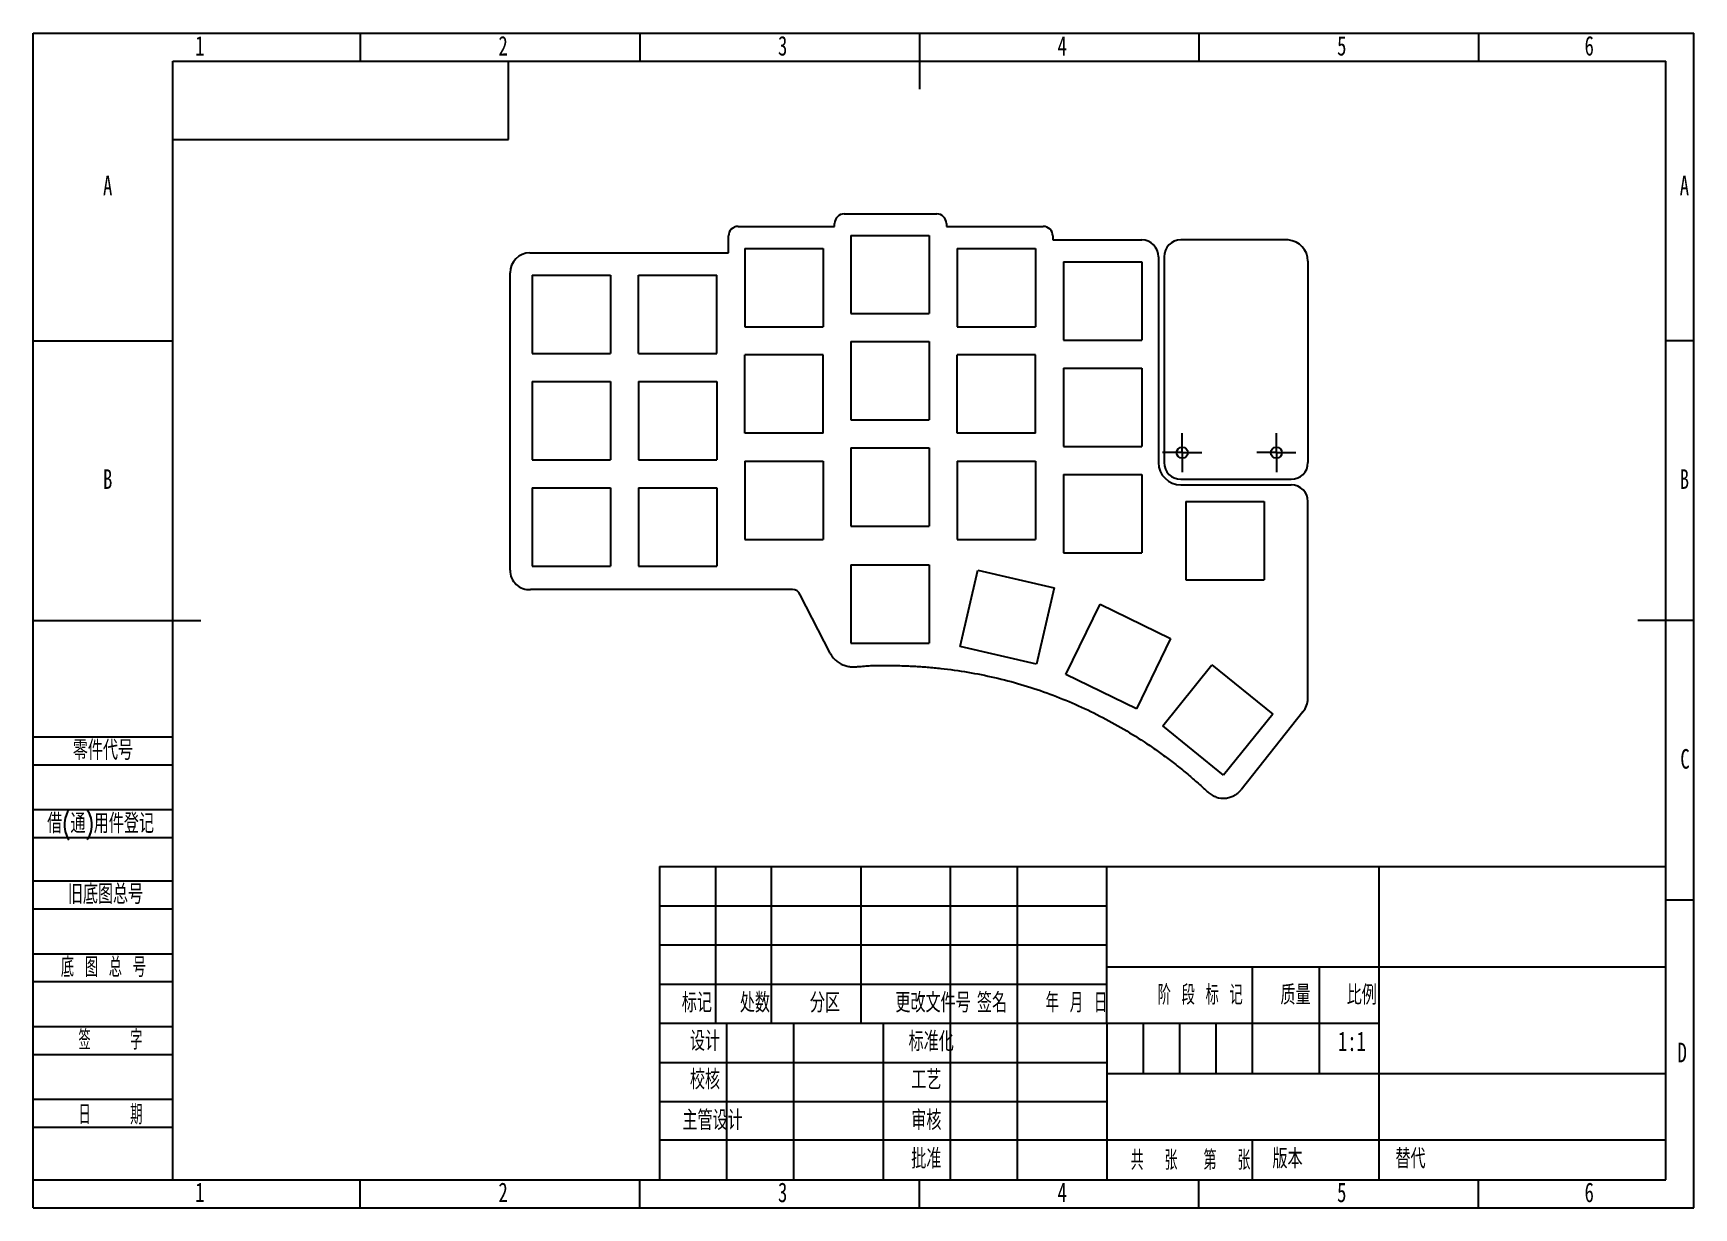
# Model space of a CAD drawing. Header units: millimetres. Extents: x 0 to 297, y 0 to 210.
import ezdxf

# ---------------------------------------------------------------- set-up
doc = ezdxf.new("R2010")
doc.units = ezdxf.units.MM
doc.layers.add('图框', color=7, linetype='Continuous')
doc.layers.add('粗实线层', color=7, linetype='Continuous', lineweight=25)
doc.styles.add('SLDTEXTSTYLE0', font='TXT', dxfattribs={"width": 0.7, "bigfont": 'bigfont'})
doc.styles.add('SLDTEXTSTYLE1', font='TXT', dxfattribs={"width": 0.6, "bigfont": 'bigfont'})
doc.styles.add('SLDTEXTSTYLE2', font='TXT', dxfattribs={"width": 0.614286, "bigfont": 'bigfont'})
doc.styles.add('SLDTEXTSTYLE3', font='TXT', dxfattribs={"width": 0.62, "bigfont": 'bigfont'})
doc.styles.add('SLDTEXTSTYLE4', font='TXT', dxfattribs={"width": 0.566667, "bigfont": 'bigfont'})
doc.styles.add('SLDTEXTSTYLE5', font='TXT', dxfattribs={"width": 0.7})

# ---------------------------------------------------------------- blocks, each defined once
blk = doc.blocks.new('SW_CENTERMARKSYMBOL_0')
at = {"layer": '图框', "color": 0}
for p, q in [((0, 2.5), (0, 3.5)), ((-2.5, 0), (-3.5, 0)), ((0, 0), (-2.5, 0)), ((0, 0), (0, 2.5)), ((0, 0), (0, -2.5)), ((0, 0), (2.5, 0)), ((2.5, 0), (3.5, 0)), ((0, -2.5), (0, -3.5))]:
    blk.add_line(p, q, dxfattribs=at)
blk = doc.blocks.new('SW_CENTERMARKSYMBOL_1')
at = {"layer": '图框', "color": 0}
for p, q in [((0, 2.5), (0, 3.5)), ((-2.5, 0), (-3.5, 0)), ((0, 0), (-2.5, 0)), ((0, 0), (0, 2.5)), ((0, 0), (0, -2.5)), ((0, 0), (2.5, 0)), ((2.5, 0), (3.5, 0)), ((0, -2.5), (0, -3.5))]:
    blk.add_line(p, q, dxfattribs=at)
blk = doc.blocks.new('SW_CENTERMARKSYMBOL_2')
at = {"layer": '图框', "color": 0}
for p, q in [((0, 2.5), (0, 3.5)), ((-2.5, 0), (-3.5, 0)), ((0, 0), (-2.5, 0)), ((0, 0), (0, 2.5)), ((0, 0), (0, -2.5)), ((0, 0), (2.5, 0)), ((2.5, 0), (3.5, 0)), ((0, -2.5), (0, -3.5))]:
    blk.add_line(p, q, dxfattribs=at)
blk = doc.blocks.new('SW_CENTERMARKSYMBOL_3')
at = {"layer": '图框', "color": 0}
for p, q in [((0, 2.5), (0, 3.5)), ((-2.5, 0), (-3.5, 0)), ((0, 0), (-2.5, 0)), ((0, 0), (0, 2.5)), ((0, 0), (0, -2.5)), ((0, 0), (2.5, 0)), ((2.5, 0), (3.5, 0)), ((0, -2.5), (0, -3.5))]:
    blk.add_line(p, q, dxfattribs=at)

msp = doc.modelspace()

# ---------------------------------------------------------------- linework, layer by layer
at = {"color": 7, "linetype": 'Continuous', "lineweight": 25}
for p, q in [((126.06, 175.46), (143.33, 175.46)), ((143.33, 175.46), (143.33, 175.99)), ((145.04, 177.71), (161.62, 177.71)), ((163.33, 175.99), (163.33, 175.47)), ((163.33, 175.47), (180.65, 175.47)), ((124.35, 170.74), (124.35, 173.75)), ((146.26, 173.86), (146.26, 159.86)), ((146.26, 173.86), (160.26, 173.86)), ((160.26, 173.86), (160.26, 159.86)), ((182.36, 173.75), (182.36, 173.04)), ((182.36, 173.04), (198.26, 173.04)), ((224.48, 173.04), (205.26, 173.04)), ((88.82, 170.74), (124.35, 170.74)), ((127.26, 171.49), (127.26, 157.49)), ((127.26, 171.49), (141.26, 171.49)), ((141.26, 171.49), (141.26, 157.49)), ((165.26, 171.49), (165.26, 157.49)), ((165.26, 171.49), (179.26, 171.49)), ((179.26, 171.49), (179.26, 157.49)), ((201.26, 170.04), (201.26, 133.25)), ((202.26, 170.04), (202.26, 133.25)), ((85.29, 113.97), (85.29, 167.17)), ((89.26, 166.74), (89.26, 152.74)), ((89.26, 166.74), (103.26, 166.74)), ((103.26, 166.74), (103.26, 152.74)), ((108.26, 166.74), (122.26, 166.74)), ((108.26, 152.74), (108.26, 166.74)), ((122.26, 152.74), (122.26, 166.74)), ((184.26, 169.11), (184.26, 155.11)), ((184.26, 169.11), (198.26, 169.11)), ((198.26, 169.11), (198.26, 155.11)), ((228, 169.26), (228, 133.25)), ((127.26, 157.49), (141.26, 157.49)), ((146.26, 159.86), (160.26, 159.86)), ((165.26, 157.49), (179.26, 157.49)), ((146.26, 154.86), (146.26, 140.86)), ((146.26, 154.86), (160.26, 154.86)), ((160.26, 154.86), (160.26, 140.86)), ((184.26, 155.11), (198.26, 155.11)), ((89.26, 152.74), (103.26, 152.74)), ((108.26, 152.74), (122.26, 152.74)), ((141.26, 152.49), (127.26, 152.49)), ((127.26, 138.49), (127.26, 152.49)), ((141.26, 138.49), (141.26, 152.49)), ((179.26, 152.49), (165.26, 152.49)), ((165.26, 138.49), (165.26, 152.49)), ((179.26, 138.49), (179.26, 152.49)), ((184.26, 150.11), (184.26, 136.11)), ((184.26, 150.11), (198.26, 150.11)), ((198.26, 150.11), (198.26, 136.11)), ((89.26, 147.74), (89.26, 133.74)), ((89.26, 147.74), (103.26, 147.74)), ((103.26, 147.74), (103.26, 133.74)), ((108.26, 147.74), (108.26, 133.74)), ((108.26, 147.74), (122.26, 147.74)), ((122.26, 147.74), (122.26, 133.74)), ((146.26, 140.86), (160.26, 140.86)), ((141.26, 138.49), (127.26, 138.49)), ((179.26, 138.49), (165.26, 138.49)), ((89.26, 133.74), (103.26, 133.74)), ((108.26, 133.74), (122.26, 133.74)), ((146.26, 135.86), (146.26, 121.86)), ((146.26, 135.86), (160.26, 135.86)), ((160.26, 135.86), (160.26, 121.86)), ((184.26, 136.11), (198.26, 136.11)), ((127.26, 133.49), (127.26, 119.49)), ((127.26, 133.49), (141.26, 133.49)), ((141.26, 133.49), (141.26, 119.49)), ((165.26, 133.49), (165.26, 119.49)), ((165.26, 133.49), (179.26, 133.49)), ((179.26, 133.49), (179.26, 119.49)), ((184.26, 131.11), (184.26, 117.11)), ((184.26, 131.11), (198.26, 131.11)), ((198.26, 131.11), (198.26, 117.11)), ((89.26, 128.74), (89.26, 114.74)), ((89.26, 128.74), (103.26, 128.74)), ((103.26, 128.74), (103.26, 114.74)), ((108.26, 128.74), (108.26, 114.74)), ((108.26, 128.74), (122.26, 128.74)), ((122.26, 128.74), (122.26, 114.74)), ((205.26, 130.25), (225, 130.25)), ((205.26, 129.25), (225, 129.25)), ((206.17, 126.25), (206.17, 112.25)), ((206.17, 126.25), (220.17, 126.25)), ((220.17, 126.25), (220.17, 112.25)), ((228, 91.04), (228, 126.25)), ((146.26, 121.86), (160.26, 121.86)), ((127.26, 119.49), (141.26, 119.49)), ((165.26, 119.49), (179.26, 119.49)), ((184.26, 117.11), (198.26, 117.11)), ((89.26, 114.74), (103.26, 114.74)), ((108.26, 114.74), (122.26, 114.74)), ((146.26, 114.96), (146.26, 100.96)), ((146.26, 114.96), (160.26, 114.96)), ((160.26, 114.96), (160.26, 100.96)), ((165.81, 100.33), (168.96, 113.97)), ((168.96, 113.97), (182.6, 110.82)), ((135.78, 110.54), (88.95, 110.54)), ((182.6, 110.82), (179.45, 97.18)), ((206.17, 112.25), (220.17, 112.25)), ((142.56, 99.15), (137.16, 109.59)), ((184.71, 95.32), (190.85, 107.9)), ((190.85, 107.9), (203.43, 101.76)), ((203.43, 101.76), (197.3, 89.18)), ((146.26, 100.96), (160.26, 100.96)), ((179.45, 97.18), (165.81, 100.33)), ((197.3, 89.18), (184.71, 95.32)), ((202.01, 86.18), (210.82, 97.06)), ((210.82, 97.06), (221.7, 88.25)), ((212.89, 77.37), (202.01, 86.18)), ((221.7, 88.25), (212.89, 77.37)), ((227.07, 88.69), (216.03, 74.7))]:
    msp.add_line(p, q, dxfattribs=at)
for centre in [(205.5, 135.01), (222.35, 135.01)]:
    msp.add_circle(centre, 1, dxfattribs=at)
for centre, radius, start, end in [((126.06, 173.75), 1.71, 90, 180), ((145.04, 175.99), 1.71, 90, 180), ((161.62, 175.99), 1.71, 0, 90), ((180.65, 173.75), 1.71, 0, 90), ((198.26, 170.04), 3, 0, 90), ((205.26, 170.04), 3, 90, 180), ((224.21, 169.26), 3.78, 0, 85.9567), ((88.86, 167.17), 3.57, 90.6196, 180), ((205.26, 133.25), 4, 180, 270), ((205.26, 133.25), 3, 180, 270), ((225, 133.25), 3, 270, 0), ((225, 126.25), 3, 0, 90), ((88.73, 113.97), 3.44, 180, 273.6354), ((135.78, 109.06), 1.48, 21.2215, 90), ((224.56, 91.04), 3.44, 316.8376, 360)]:
    msp.add_arc(centre, radius, start, end, dxfattribs=at)
msp.add_open_spline([(142.56, 99.15), (142.62, 99.04), (142.73, 98.84), (142.97, 98.49), (143.21, 98.2), (143.52, 97.88), (143.79, 97.66), (144.13, 97.42), (144.49, 97.21), (144.82, 97.06), (145.23, 96.92), (145.58, 96.82), (146.01, 96.75), (146.49, 96.72), (147.08, 96.72), (147.97, 96.79), (148.95, 96.9), (150.13, 96.94), (151.36, 96.95), (153, 96.97), (154.62, 96.95), (156.04, 96.9), (156.83, 96.85), (157.7, 96.81), (158.67, 96.77), (160.31, 96.63), (163.13, 96.38), (167.17, 95.81), (171.95, 94.86), (176.67, 93.62), (181.3, 92.1), (185.84, 90.3), (190.26, 88.24), (194.55, 85.92), (198.01, 83.78), (200.71, 81.95), (202.68, 80.54), (204.62, 79.04), (206.2, 77.77), (207.42, 76.71), (208.37, 75.89), (209.1, 75.23), (209.62, 74.74), (209.95, 74.45), (210.18, 74.24), (210.51, 73.98), (210.95, 73.7), (211.85, 73.29), (212.94, 73.16), (214.02, 73.37), (214.59, 73.6), (214.95, 73.81), (215.14, 73.93), (215.23, 73.99), (215.51, 74.19), (215.74, 74.39), (215.94, 74.6), (216.03, 74.7)], degree=3, knots=[-0.000218, -0.000218, -0.000218, -0.000218, 0.00369, 0.007597, 0.011504, 0.015412, 0.019319, 0.023227, 0.027134, 0.031041, 0.034949, 0.038856, 0.042763, 0.046671, 0.054485, 0.0623, 0.07793, 0.093559, 0.109189, 0.124818, 0.156077, 0.171707, 0.179521, 0.187336, 0.202965, 0.218595, 0.249854, 0.312372, 0.37489, 0.437408, 0.499925, 0.562443, 0.624961, 0.687479, 0.749997, 0.781256, 0.812515, 0.843774, 0.875033, 0.890662, 0.906292, 0.921921, 0.929736, 0.933643, 0.937551, 0.941458, 0.945365, 0.95318, 0.96881, 0.976624, 0.984439, 0.986393, 0.988346, 0.9903, 0.992254, 0.996161, 1.000068, 1.000068, 1.000068, 1.000068], dxfattribs=at)
at = {"layer": '图框'}
for p, q in [((0, 0), (0, 210)), ((0, 210), (297, 210)), ((58.5, 210), (58.5, 205)), ((108.5, 210), (108.5, 205)), ((208.5, 210), (208.5, 205)), ((258.5, 210), (258.5, 205)), ((297, 0), (297, 210)), ((0, 155), (25, 155)), ((297, 155), (292, 155)), ((0, 84.22), (25, 84.22)), ((0, 79.22), (25, 79.22)), ((0, 71.22), (25, 71.22)), ((0, 66.22), (25, 66.22)), ((0, 58.43), (25, 58.43)), ((112, 54), (192, 54)), ((297, 55), (292, 55)), ((0, 53.43), (25, 53.43)), ((0, 45.43), (25, 45.43)), ((112, 47), (192, 47)), ((0, 40.43), (25, 40.43)), ((198.5, 33), (198.5, 24)), ((205, 33), (205, 24)), ((211.5, 33), (211.5, 24)), ((0, 32.43), (25, 32.43)), ((0, 27.43), (25, 27.43)), ((0, 19.43), (25, 19.43)), ((0, 14.43), (25, 14.43)), ((0, 5), (25, 5)), ((58.5, 0), (58.5, 5)), ((108.5, 0), (108.5, 5)), ((208.5, 0), (208.5, 5)), ((258.5, 0), (258.5, 5)), ((0, 0), (297, 0))]:
    msp.add_line(p, q, dxfattribs=at)
at = {"layer": '图框', "lineweight": 25}
for p, q in [((158.5, 210), (158.5, 200)), ((0, 105), (30, 105)), ((297, 105), (287, 105)), ((112, 61), (112, 5)), ((112, 61), (292, 61)), ((122, 61), (122, 33)), ((132, 61), (132, 33)), ((148, 61), (148, 33)), ((164, 61), (164, 5)), ((176, 61), (176, 5)), ((191.97, 61.05), (192, 5)), ((240.69, 61), (240.69, 5)), ((191.98, 43.05), (291.98, 43.05)), ((218, 43.07), (218, 24.07)), ((230, 43), (230, 24)), ((112, 40), (192, 40)), ((112, 33), (192, 33)), ((124, 33), (124, 5)), ((136, 33), (136, 5)), ((152, 33), (152, 5)), ((192.02, 33), (240.69, 33)), ((112, 26), (192, 26)), ((192, 24), (292, 24)), ((112, 19), (192, 19)), ((112, 12.17), (192, 12.17)), ((192, 12.17), (292, 12.17)), ((218, 12.17), (218, 5)), ((25, 5), (292, 5)), ((158.5, 0), (158.5, 5))]:
    msp.add_line(p, q, dxfattribs=at)
at = {"layer": '图框', "linetype": 'Continuous', "lineweight": 25}
for p, q in [((25, 5), (25, 205)), ((25, 205), (292, 205)), ((292, 5), (292, 205))]:
    msp.add_line(p, q, dxfattribs=at)
at = {"layer": '粗实线层'}
for p, q in [((85, 191), (85, 205)), ((25, 191), (85, 191))]:
    msp.add_line(p, q, dxfattribs=at)

# ---------------------------------------------------------------- block references
at = {"layer": '图框'}
for name, p in [('SW_CENTERMARKSYMBOL_0', (205.5, 135.01)), ('SW_CENTERMARKSYMBOL_2', (205.5, 135.01)), ('SW_CENTERMARKSYMBOL_1', (222.35, 135.01)), ('SW_CENTERMARKSYMBOL_3', (222.35, 135.01))]:
    msp.add_blockref(name, p, dxfattribs=at)

# ---------------------------------------------------------------- texts
at = {"layer": '图框', "char_height": 3.5}
for s, insert, attachment_point, style in [('1', (29.79, 209.51), 2, 'SLDTEXTSTYLE5'), ('2', (84.04, 209.51), 2, 'SLDTEXTSTYLE5'), ('3', (134.04, 209.51), 2, 'SLDTEXTSTYLE5'), ('4', (184.04, 209.51), 2, 'SLDTEXTSTYLE5'), ('5', (234.04, 209.51), 2, 'SLDTEXTSTYLE5'), ('6', (278.3, 209.51), 2, 'SLDTEXTSTYLE5'), ('A', (13.32, 184.51), 2, 'SLDTEXTSTYLE5'), ('A', (295.32, 184.51), 2, 'SLDTEXTSTYLE5'), ('B', (13.32, 132.03), 2, 'SLDTEXTSTYLE5'), ('B', (295.32, 132.03), 2, 'SLDTEXTSTYLE5'), ('零件代号', (7.08, 83.58), 1, 'SLDTEXTSTYLE0'), ('C', (295.43, 82.01), 2, 'SLDTEXTSTYLE5'), ('借(通)用件登记', (2.5, 70.47), 1, 'SLDTEXTSTYLE0'), ('旧底图总号', (6.19, 57.82), 1, 'SLDTEXTSTYLE0'), ('底 图 总 号', (4.95, 44.77), 1, 'SLDTEXTSTYLE2'), ('标记', (118.7, 38.42), 2, 'SLDTEXTSTYLE0'), ('处数', (129.09, 38.42), 2, 'SLDTEXTSTYLE0'), ('分区', (141.61, 38.42), 2, 'SLDTEXTSTYLE0'), ('更改文件号', (160.94, 38.42), 2, 'SLDTEXTSTYLE0'), ('签名', (171.48, 38.42), 2, 'SLDTEXTSTYLE0'), ('年 月 日', (186.59, 38.42), 2, 'SLDTEXTSTYLE3'), ('阶 段 标 记', (208.72, 39.81), 2, 'SLDTEXTSTYLE2'), ('质量', (225.77, 39.81), 2, 'SLDTEXTSTYLE0'), ('比例', (237.62, 39.81), 2, 'SLDTEXTSTYLE0'), ('签    字', (13.81, 31.76), 2, 'SLDTEXTSTYLE4'), ('设计', (120.15, 31.56), 2, 'SLDTEXTSTYLE0'), ('标准化', (160.61, 31.49), 2, 'SLDTEXTSTYLE0'), ('1:1', (235.86, 31.52), 2, 'SLDTEXTSTYLE5'), ('D', (294.93, 29.51), 2, 'SLDTEXTSTYLE5'), ('校核', (120.15, 24.68), 2, 'SLDTEXTSTYLE0'), ('工艺', (159.74, 24.64), 2, 'SLDTEXTSTYLE0'), ('日    期', (13.81, 18.41), 2, 'SLDTEXTSTYLE4'), ('主管设计', (121.51, 17.4), 2, 'SLDTEXTSTYLE0'), ('审核', (159.74, 17.4), 2, 'SLDTEXTSTYLE0'), ('批准', (159.74, 10.52), 2, 'SLDTEXTSTYLE0'), ('共  张', (200.48, 10.26), 2, 'SLDTEXTSTYLE1'), ('第  张', (213.51, 10.26), 2, 'SLDTEXTSTYLE1'), ('版本', (224.34, 10.53), 2, 'SLDTEXTSTYLE0'), ('替代', (243.64, 10.53), 1, 'SLDTEXTSTYLE0'), ('1', (29.79, 4.51), 2, 'SLDTEXTSTYLE5'), ('2', (84.04, 4.51), 2, 'SLDTEXTSTYLE5'), ('3', (134.04, 4.51), 2, 'SLDTEXTSTYLE5'), ('4', (184.04, 4.51), 2, 'SLDTEXTSTYLE5'), ('5', (234.04, 4.51), 2, 'SLDTEXTSTYLE5'), ('6', (278.3, 4.51), 2, 'SLDTEXTSTYLE5')]:
    msp.add_mtext(s, dxfattribs=dict(at, insert=insert, attachment_point=attachment_point, style=style))

doc.saveas('drawing.dxf')
